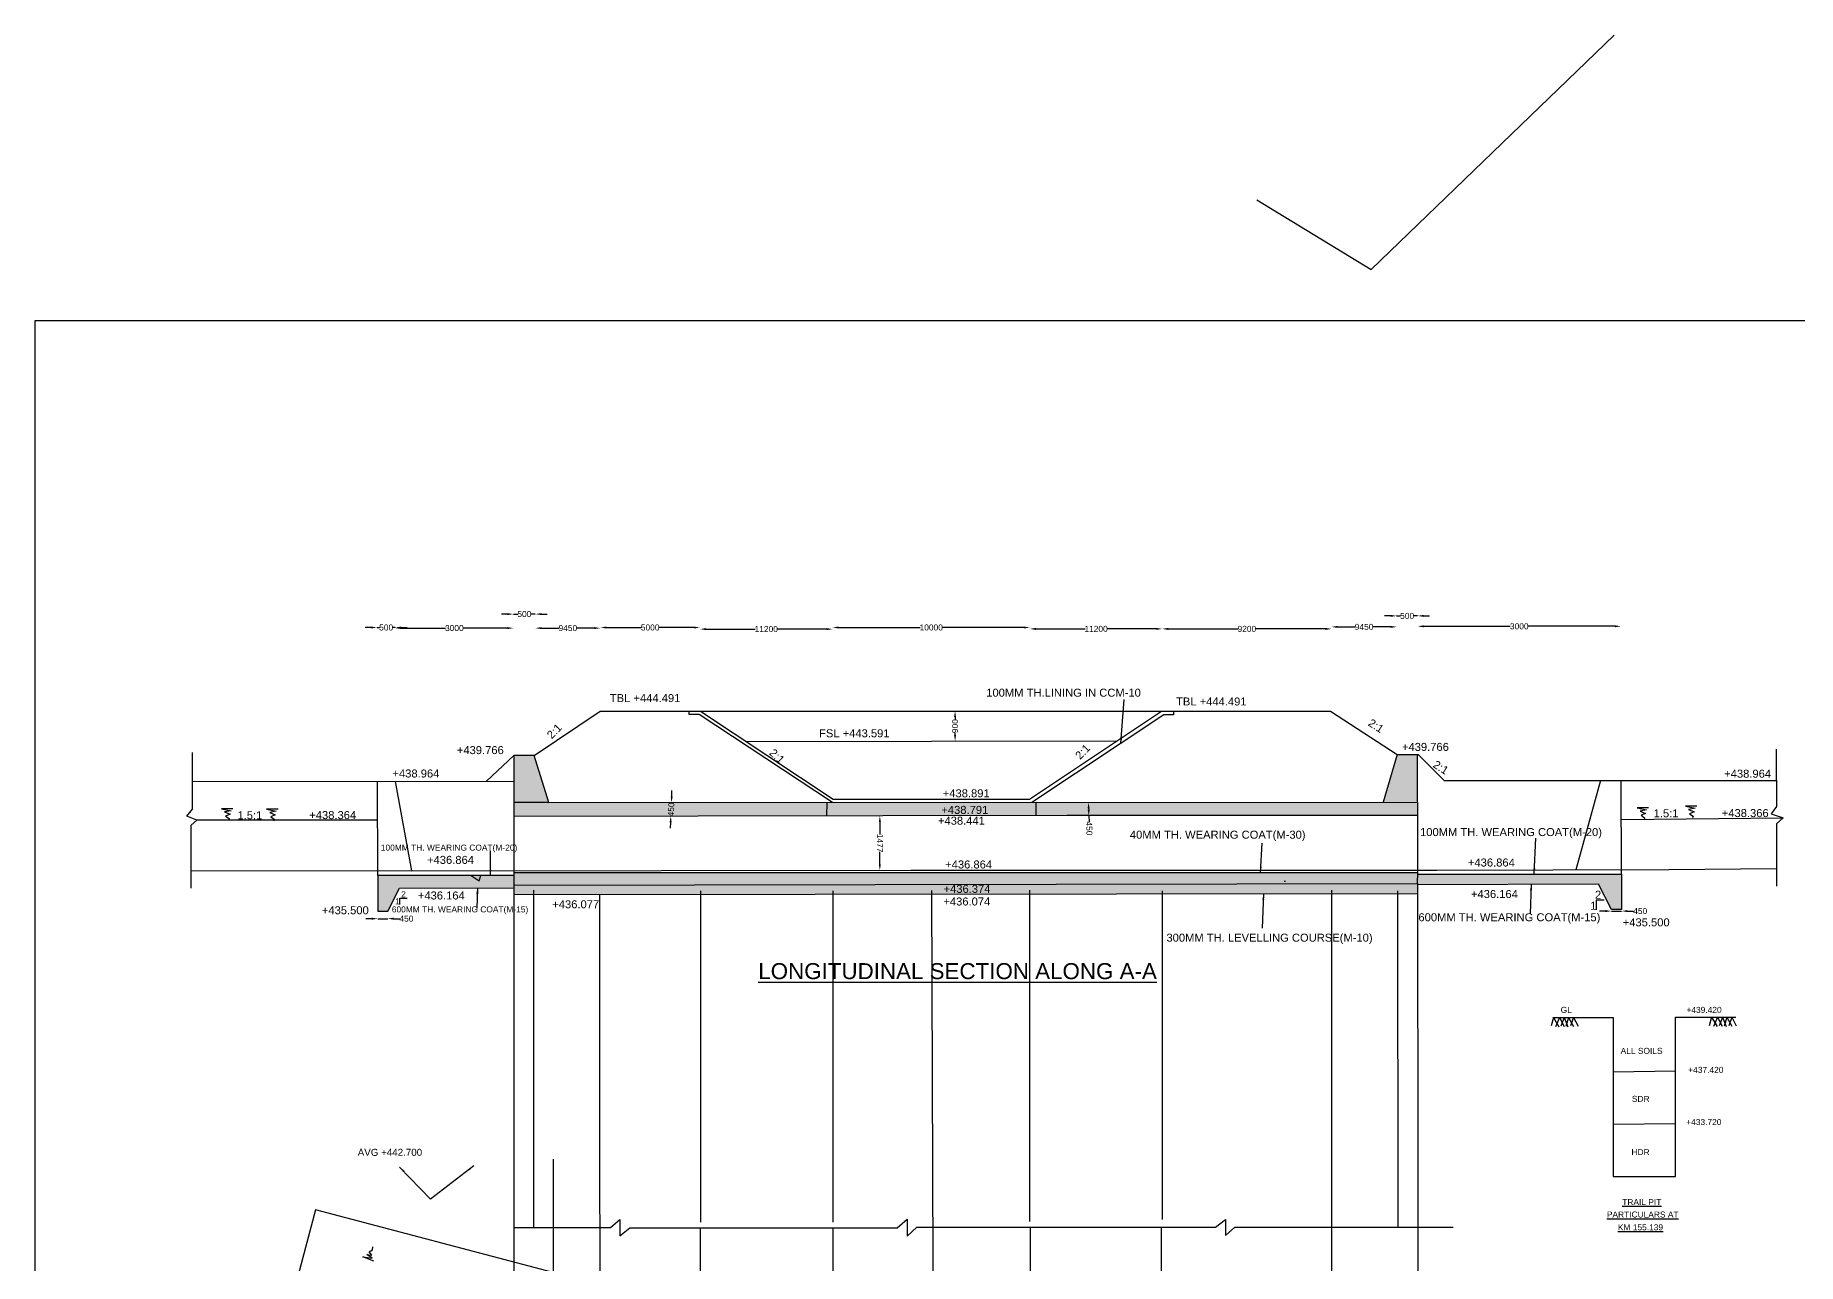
# Model space of a CAD drawing. Header units: millimetres. Extents: x 10160 to 155178, y -53 to 121906.
# Drawn here: x 10160 to 98284, y 60475 to 121906 of the extents above; entities that cross this region are included whole.
import ezdxf

# ---------------------------------------------------------------- set-up
doc = ezdxf.new("R2010")
doc.units = ezdxf.units.MM
for name, color, linetype in [('DIM', 7, 'Continuous'), ('DWG', 7, 'Continuous'), ('TEXT', 7, 'Continuous')]:
    doc.layers.add(name, color=color, linetype=linetype)
doc.styles.get("Standard").update_dxf_attribs({"font": 'arial.ttf'})
doc.dimstyles.new('ISO-25', dxfattribs={"dimtxt": 300, "dimasz": 300, "dimexe": 1.25, "dimexo": 0.625, "dimtad": 0, "dimdec": 0, "dimtxsty": 'Standard', "dimcen": 2.5, "dimse1": 1, "dimse2": 1, "dimadec": 0, "dimazin": 0, "dimtfac": 1, "dimtdec": 0, "dimtmove": 0, "dimatfit": 3, "dimfxl": 1, "dimarcsym": 0})

# ---------------------------------------------------------------- blocks, each defined once
blk = doc.blocks.new('*D1')
at = {"layer": 'Defpoints', "color": 0, "transparency": 16777216}
for p in [(27250, 92290), (27250, 92240), (28160, 92240)]:
    blk.add_point(p, dxfattribs=at)
at = {"layer": 'DIM', "color": 0, "lineweight": -2, "transparency": 16777216}
for p, q in [((26950, 92290), (26650, 92290)), ((27250, 92290), (27373, 92290)), ((28160, 92290), (28037, 92290)), ((28460, 92290), (28760, 92290))]:
    blk.add_line(p, q, dxfattribs=at)
at = {"layer": 'DIM', "color": 0, "transparency": 16777216}
for points in [[(26950, 92340), (26950, 92240), (27250, 92290)], [(28460, 92340), (28460, 92240), (28160, 92290)]]:
    blk.add_solid(points, dxfattribs=at)
at = {"layer": 'DIM', "color": 0, "transparency": 16777216, "insert": (27705, 92290), "char_height": 300, "attachment_point": 5}
blk.add_mtext('500', dxfattribs=at)
blk = doc.blocks.new('*D2')
at = {"layer": 'Defpoints', "color": 0, "transparency": 16777216}
for p in [(28160, 92290), (34070, 92290), (34070, 92260)]:
    blk.add_point(p, dxfattribs=at)
at = {"layer": 'DIM', "color": 0, "lineweight": -2, "transparency": 16777216}
for p, q in [((28460, 92260), (30667, 92260)), ((33770, 92260), (31563, 92260))]:
    blk.add_line(p, q, dxfattribs=at)
at = {"layer": 'DIM', "color": 0, "transparency": 16777216}
for points in [[(28460, 92310), (28460, 92210), (28160, 92260)], [(33770, 92310), (33770, 92210), (34070, 92260)]]:
    blk.add_solid(points, dxfattribs=at)
at = {"layer": 'DIM', "color": 0, "transparency": 16777216, "insert": (31115, 92260), "char_height": 300, "attachment_point": 5}
blk.add_mtext('3000', dxfattribs=at)
blk = doc.blocks.new('*D3')
at = {"layer": 'Defpoints', "color": 0, "transparency": 16777216}
for p in [(35160, 92960), (34070, 92260), (35160, 92260)]:
    blk.add_point(p, dxfattribs=at)
at = {"layer": 'DIM', "color": 0, "lineweight": -2, "transparency": 16777216}
for p, q in [((33770, 92960), (33470, 92960)), ((34070, 92960), (34283, 92960)), ((35160, 92960), (34947, 92960)), ((35460, 92960), (35760, 92960))]:
    blk.add_line(p, q, dxfattribs=at)
at = {"layer": 'DIM', "color": 0, "transparency": 16777216}
for points in [[(33770, 93010), (33770, 92910), (34070, 92960)], [(35460, 93010), (35460, 92910), (35160, 92960)]]:
    blk.add_solid(points, dxfattribs=at)
at = {"layer": 'DIM', "color": 0, "transparency": 16777216, "insert": (34615, 92960), "char_height": 300, "attachment_point": 5}
blk.add_mtext('500', dxfattribs=at)
blk = doc.blocks.new('*D4')
at = {"layer": 'Defpoints', "color": 0, "transparency": 16777216}
for p in [(35160, 92260), (38420, 92260), (38420, 92260)]:
    blk.add_point(p, dxfattribs=at)
at = {"layer": 'DIM', "color": 0, "lineweight": -2, "transparency": 16777216}
for p, q in [((35460, 92260), (36342, 92260)), ((38120, 92260), (37238, 92260))]:
    blk.add_line(p, q, dxfattribs=at)
at = {"layer": 'DIM', "color": 0, "transparency": 16777216}
for points in [[(35460, 92310), (35460, 92210), (35160, 92260)], [(38120, 92310), (38120, 92210), (38420, 92260)]]:
    blk.add_solid(points, dxfattribs=at)
at = {"layer": 'DIM', "color": 0, "transparency": 16777216, "insert": (36790, 92260), "char_height": 300, "attachment_point": 5}
blk.add_mtext('9450', dxfattribs=at)
blk = doc.blocks.new('*D5')
at = {"layer": 'Defpoints', "color": 0, "transparency": 16777216}
for p in [(38420, 92260), (43390, 92290), (43390, 92260)]:
    blk.add_point(p, dxfattribs=at)
at = {"layer": 'DIM', "color": 0, "lineweight": -2, "transparency": 16777216}
for p, q in [((38720, 92290), (40457, 92290)), ((43090, 92290), (41353, 92290))]:
    blk.add_line(p, q, dxfattribs=at)
at = {"layer": 'DIM', "color": 0, "transparency": 16777216}
for points in [[(38720, 92340), (38720, 92240), (38420, 92290)], [(43090, 92340), (43090, 92240), (43390, 92290)]]:
    blk.add_solid(points, dxfattribs=at)
at = {"layer": 'DIM', "color": 0, "transparency": 16777216, "insert": (40905, 92290), "char_height": 300, "attachment_point": 5}
blk.add_mtext('5000', dxfattribs=at)
blk = doc.blocks.new('*D6')
at = {"layer": 'Defpoints', "color": 0, "transparency": 16777216}
for p in [(43390, 92290), (50030, 92290), (50030, 92210)]:
    blk.add_point(p, dxfattribs=at)
at = {"layer": 'DIM', "color": 0, "lineweight": -2, "transparency": 16777216}
for p, q in [((43690, 92210), (46160, 92210)), ((49730, 92210), (47260, 92210))]:
    blk.add_line(p, q, dxfattribs=at)
at = {"layer": 'DIM', "color": 0, "transparency": 16777216}
for points in [[(43690, 92260), (43690, 92160), (43390, 92210)], [(49730, 92260), (49730, 92160), (50030, 92210)]]:
    blk.add_solid(points, dxfattribs=at)
at = {"layer": 'DIM', "color": 0, "transparency": 16777216, "insert": (46710, 92210), "char_height": 300, "attachment_point": 5}
blk.add_mtext('11200', dxfattribs=at)
blk = doc.blocks.new('*D7')
at = {"layer": 'Defpoints', "color": 0, "transparency": 16777216}
for p in [(50030, 92210), (59890, 92290), (59890, 92210)]:
    blk.add_point(p, dxfattribs=at)
at = {"layer": 'DIM', "color": 0, "lineweight": -2, "transparency": 16777216}
for p, q in [((50330, 92290), (54410, 92290)), ((59590, 92290), (55510, 92290))]:
    blk.add_line(p, q, dxfattribs=at)
at = {"layer": 'DIM', "color": 0, "transparency": 16777216}
for points in [[(50330, 92340), (50330, 92240), (50030, 92290)], [(59590, 92340), (59590, 92240), (59890, 92290)]]:
    blk.add_solid(points, dxfattribs=at)
at = {"layer": 'DIM', "color": 0, "transparency": 16777216, "insert": (54960, 92290), "char_height": 300, "attachment_point": 5}
blk.add_mtext('10000', dxfattribs=at)
blk = doc.blocks.new('*D8')
at = {"layer": 'Defpoints', "color": 0, "transparency": 16777216}
for p in [(59890, 92290), (66510, 92290), (66510, 92220)]:
    blk.add_point(p, dxfattribs=at)
at = {"layer": 'DIM', "color": 0, "lineweight": -2, "transparency": 16777216}
for p, q in [((60190, 92220), (62650, 92220)), ((66210, 92220), (63750, 92220))]:
    blk.add_line(p, q, dxfattribs=at)
at = {"layer": 'DIM', "color": 0, "transparency": 16777216}
for points in [[(60190, 92270), (60190, 92170), (59890, 92220)], [(66210, 92270), (66210, 92170), (66510, 92220)]]:
    blk.add_solid(points, dxfattribs=at)
at = {"layer": 'DIM', "color": 0, "transparency": 16777216, "insert": (63200, 92220), "char_height": 300, "attachment_point": 5}
blk.add_mtext('11200', dxfattribs=at)
blk = doc.blocks.new('*D9')
at = {"layer": 'Defpoints', "color": 0, "transparency": 16777216}
for p in [(66510, 92220), (74970, 92220), (74970, 92220)]:
    blk.add_point(p, dxfattribs=at)
at = {"layer": 'DIM', "color": 0, "lineweight": -2, "transparency": 16777216}
for p, q in [((66810, 92220), (70292, 92220)), ((74670, 92220), (71188, 92220))]:
    blk.add_line(p, q, dxfattribs=at)
at = {"layer": 'DIM', "color": 0, "transparency": 16777216}
for points in [[(66810, 92270), (66810, 92170), (66510, 92220)], [(74670, 92270), (74670, 92170), (74970, 92220)]]:
    blk.add_solid(points, dxfattribs=at)
at = {"layer": 'DIM', "color": 0, "transparency": 16777216, "insert": (70740, 92220), "char_height": 300, "attachment_point": 5}
blk.add_mtext('9200', dxfattribs=at)
blk = doc.blocks.new('*D10')
at = {"layer": 'Defpoints', "color": 0, "transparency": 16777216}
for p in [(74970, 92220), (78230, 92320), (78230, 92220)]:
    blk.add_point(p, dxfattribs=at)
at = {"layer": 'DIM', "color": 0, "lineweight": -2, "transparency": 16777216}
for p, q in [((75270, 92320), (76152, 92320)), ((77930, 92320), (77048, 92320))]:
    blk.add_line(p, q, dxfattribs=at)
at = {"layer": 'DIM', "color": 0, "transparency": 16777216}
for points in [[(75270, 92370), (75270, 92270), (74970, 92320)], [(77930, 92370), (77930, 92270), (78230, 92320)]]:
    blk.add_solid(points, dxfattribs=at)
at = {"layer": 'DIM', "color": 0, "transparency": 16777216, "insert": (76600, 92320), "char_height": 300, "attachment_point": 5}
blk.add_mtext('9450', dxfattribs=at)
blk = doc.blocks.new('*D11')
at = {"layer": 'Defpoints', "color": 0, "transparency": 16777216}
for p in [(79280, 92870), (78230, 92320), (79280, 92320)]:
    blk.add_point(p, dxfattribs=at)
at = {"layer": 'DIM', "color": 0, "lineweight": -2, "transparency": 16777216}
for p, q in [((77930, 92870), (77630, 92870)), ((78230, 92870), (78423, 92870)), ((79280, 92870), (79087, 92870)), ((79580, 92870), (79880, 92870))]:
    blk.add_line(p, q, dxfattribs=at)
at = {"layer": 'DIM', "color": 0, "transparency": 16777216}
for points in [[(77930, 92920), (77930, 92820), (78230, 92870)], [(79580, 92920), (79580, 92820), (79280, 92870)]]:
    blk.add_solid(points, dxfattribs=at)
at = {"layer": 'DIM', "color": 0, "transparency": 16777216, "insert": (78755, 92870), "char_height": 300, "attachment_point": 5}
blk.add_mtext('500', dxfattribs=at)
blk = doc.blocks.new('*D12')
at = {"layer": 'Defpoints', "color": 0, "transparency": 16777216}
for p in [(79280, 92320), (89440, 92350), (89440, 92320)]:
    blk.add_point(p, dxfattribs=at)
at = {"layer": 'DIM', "color": 0, "lineweight": -2, "transparency": 16777216}
for p, q in [((79580, 92350), (83912, 92350)), ((89140, 92350), (84808, 92350))]:
    blk.add_line(p, q, dxfattribs=at)
at = {"layer": 'DIM', "color": 0, "transparency": 16777216}
for points in [[(79580, 92400), (79580, 92300), (79280, 92350)], [(89140, 92400), (89140, 92300), (89440, 92350)]]:
    blk.add_solid(points, dxfattribs=at)
at = {"layer": 'DIM', "color": 0, "transparency": 16777216, "insert": (84360, 92350), "char_height": 300, "attachment_point": 5}
blk.add_mtext('3000', dxfattribs=at)
blk = doc.blocks.new('*D13')
at = {"layer": 'Defpoints', "color": 0, "transparency": 16777216}
for p in [(88970, 78190), (89470, 78190), (89470, 78110)]:
    blk.add_point(p, dxfattribs=at)
at = {"layer": 'DIM', "color": 0, "lineweight": -2, "transparency": 16777216}
for p, q in [((88670, 78110), (88370, 78110)), ((88970, 78110), (89470, 78110)), ((89770, 78110), (90070, 78110))]:
    blk.add_line(p, q, dxfattribs=at)
at = {"layer": 'DIM', "color": 0, "transparency": 16777216}
for points in [[(88670, 78160), (88670, 78060), (88970, 78110)], [(89770, 78160), (89770, 78060), (89470, 78110)]]:
    blk.add_solid(points, dxfattribs=at)
at = {"layer": 'DIM', "color": 0, "transparency": 16777216, "insert": (90408, 78110), "char_height": 300, "attachment_point": 5}
blk.add_mtext('450', dxfattribs=at)
blk = doc.blocks.new('*D14')
at = {"layer": 'Defpoints', "color": 0, "transparency": 16777216}
for p in [(62840, 82879), (62940, 83550), (62960, 82883)]:
    blk.add_point(p, dxfattribs=at)
at = {"layer": 'DIM', "color": 0, "lineweight": -2, "transparency": 16777216}
for p, q in [((62829, 83246), (62831, 83179)), ((62840, 82879), (62849, 82579))]:
    blk.add_line(p, q, dxfattribs=at)
at = {"layer": 'DIM', "color": 0, "transparency": 16777216}
for points in [[(62879, 83248), (62779, 83245), (62820, 83546)], [(62881, 83181), (62781, 83178), (62840, 82879)]]:
    blk.add_solid(points, dxfattribs=at)
at = {"layer": 'DIM', "color": 0, "transparency": 16777216, "insert": (62859, 82242), "char_height": 300, "attachment_point": 5, "rotation": 271.71681}
blk.add_mtext('450', dxfattribs=at)
blk = doc.blocks.new('*D15')
at = {"layer": 'Defpoints', "color": 0, "transparency": 16777216}
for p in [(52230, 82870), (52230, 80149), (52390, 80149)]:
    blk.add_point(p, dxfattribs=at)
at = {"layer": 'DIM', "color": 0, "lineweight": -2, "transparency": 16777216}
for p, q in [((52390, 82570), (52390, 81944)), ((52390, 80449), (52390, 81075))]:
    blk.add_line(p, q, dxfattribs=at)
at = {"layer": 'DIM', "color": 0, "transparency": 16777216}
for points in [[(52440, 82570), (52340, 82570), (52390, 82870)], [(52440, 80449), (52340, 80449), (52390, 80149)]]:
    blk.add_solid(points, dxfattribs=at)
at = {"layer": 'DIM', "color": 0, "transparency": 16777216, "insert": (52390, 81510), "char_height": 300, "attachment_point": 5, "rotation": 270.00279}
blk.add_mtext('1477', dxfattribs=at)
blk = doc.blocks.new('*D16')
at = {"layer": 'Defpoints', "color": 0, "transparency": 16777216}
for p in [(41870, 82857), (41900, 83536), (41940, 82854)]:
    blk.add_point(p, dxfattribs=at)
at = {"layer": 'DIM', "color": 0, "lineweight": -2, "transparency": 16777216}
for p, q in [((41983, 83833), (41996, 84132)), ((41940, 82854), (41940, 82856)), ((41970, 83533), (41970, 83531)), ((41927, 82554), (41913, 82254))]:
    blk.add_line(p, q, dxfattribs=at)
at = {"layer": 'DIM', "color": 0, "transparency": 16777216}
for points in [[(41933, 83835), (42033, 83831), (41970, 83533)], [(41877, 82556), (41977, 82552), (41940, 82854)]]:
    blk.add_solid(points, dxfattribs=at)
at = {"layer": 'DIM', "color": 0, "transparency": 16777216, "insert": (41955, 83193), "char_height": 300, "attachment_point": 5, "rotation": 87.47375}
blk.add_mtext('450', dxfattribs=at)
blk = doc.blocks.new('*D17')
at = {"layer": 'Defpoints', "color": 0, "transparency": 16777216}
for p in [(27289, 78112), (27782, 78112), (27782, 77730)]:
    blk.add_point(p, dxfattribs=at)
at = {"layer": 'DIM', "color": 0, "lineweight": -2, "transparency": 16777216}
for p, q in [((26989, 77730), (26689, 77730)), ((27289, 77730), (27782, 77730)), ((28082, 77730), (28382, 77730))]:
    blk.add_line(p, q, dxfattribs=at)
at = {"layer": 'DIM', "color": 0, "transparency": 16777216}
for points in [[(26989, 77780), (26989, 77680), (27289, 77730)], [(28082, 77780), (28082, 77680), (27782, 77730)]]:
    blk.add_solid(points, dxfattribs=at)
at = {"layer": 'DIM', "color": 0, "transparency": 16777216, "insert": (28719, 77730), "char_height": 300, "attachment_point": 5}
blk.add_mtext('450', dxfattribs=at)
blk = doc.blocks.new('*D84')
at = {"layer": 'Defpoints', "color": 0, "transparency": 16777216}
for p in [(56150, 88109), (56280, 88109), (56280, 86607)]:
    blk.add_point(p, dxfattribs=at)
at = {"layer": 'DIM', "color": 0, "lineweight": -2, "transparency": 16777216}
for p, q in [((56150, 87809), (56150, 87690)), ((56150, 86907), (56150, 87026))]:
    blk.add_line(p, q, dxfattribs=at)
at = {"layer": 'DIM', "color": 0, "transparency": 16777216}
for points in [[(56100, 87809), (56200, 87809), (56150, 88109)], [(56100, 86907), (56200, 86907), (56150, 86607)]]:
    blk.add_solid(points, dxfattribs=at)
at = {"layer": 'DIM', "color": 0, "transparency": 16777216, "insert": (56150, 87358), "char_height": 300, "attachment_point": 5, "rotation": 89.9946}
blk.add_mtext('900', dxfattribs=at)

msp = doc.modelspace()

# ---------------------------------------------------------------- hatches: boundary and pattern name
at = {"layer": 'DWG'}
h = msp.add_hatch(dxfattribs=at)
h.set_pattern_fill('AR-CONC', color=256, scale=200)
h.paths.add_polyline_path([(35108.9, 85886.8), (34086.7, 85886.8), (34086.7, 83532.2), (35840.1, 83532.2)])
h.paths.add_polyline_path([(49740, 83541.1), (35840.1, 83532.2), (34086.7, 83532.2), (34086.7, 82846.7), (49730, 82867.2)])
h.paths.add_polyline_path([(60190, 83547.8), (49740, 83541.1), (49730, 82867.2), (60190, 82880.9)])
h.paths.add_polyline_path([(79275.5, 83560), (60190, 83547.8), (60190, 82880.9), (61749.7, 82882.9), (79275.5, 82882.9)])
h.paths.add_polyline_path([(79275.5, 85945.5), (78248.1, 85945.5), (77547.2, 83558.9), (79275.5, 83560)])
h.paths.add_polyline_path([(79289.8, 80034.5), (34086.7, 80034.5), (34086.7, 79410), (79280, 79490)])
h.paths.add_polyline_path([(79280, 79490), (34086.7, 79410), (34086.7, 78930), (79280.6, 78980)])
h.paths.add_polyline_path([(89470, 79950.4), (79288.3, 79950.4), (79280, 79490), (79280.1, 79430), (88320, 79450), (88970, 78190), (89470, 78190)])
h.paths.add_polyline_path([(34086.7, 79889.1), (27288.9, 79889.1), (27288.9, 78111.7), (27781.7, 78111.7), (28375, 79260.2), (34086.7, 79278.4)])
h = msp.add_hatch(dxfattribs=at)
h.set_pattern_fill('AR-CONC', color=256)
h.paths.add_polyline_path([(79289.8, 80034.5), (34086.7, 80034.5), (34086.7, 79410), (79280, 79490)])
h.paths.add_polyline_path([(79280, 79490), (34086.7, 79410), (34086.7, 78930), (79280.6, 78980)])
h.paths.add_polyline_path([(34086.7, 79889.1), (27288.9, 79889.1), (27288.9, 78111.7), (27781.7, 78111.7), (28375, 79260.2), (34086.7, 79278.4)])
h.paths.add_polyline_path([(79275.5, 85945.5), (78248.1, 85945.5), (77547.2, 83558.9), (79275.5, 83560)])
h = msp.add_hatch(dxfattribs=at)
h.set_pattern_fill('AR-CONC', color=256)
h.paths.add_polyline_path([(35108.9, 85886.8), (34086.7, 85886.8), (34086.7, 83532.2), (35840.1, 83532.2)])
h.paths.add_polyline_path([(79275.5, 83560), (35840.1, 83532.2), (34086.7, 83532.2), (34086.7, 82846.7), (61749.7, 82882.9), (79275.5, 82882.9)])
h = msp.add_hatch(dxfattribs=at)
h.set_pattern_fill('AR-CONC', color=256)
h.paths.add_polyline_path([(89470, 79950.4), (79288.3, 79950.4), (79280, 79490), (79280.1, 79430), (88320, 79450), (88970, 78190), (89470, 78190)])

# ---------------------------------------------------------------- linework, layer by layer
for points in [[(71235.8, 113676), (76960.2, 110188.8), (89107.2, 121905.8)], [(28391.2, 78442.6), (28391.2, 78762), (28756.4, 78762)]]:
    msp.add_lwpolyline(points)
msp.add_lwpolyline([(155178.2, 53), (10160, 53), (10160, 107650), (155178.2, 107650)], close=True)
at = {"layer": 'DIM'}
msp.add_lwpolyline([(88600, 78650), (88210, 78650), (88210, 78180)], dxfattribs=at)
at = {"layer": 'DWG'}
for points in [[(35108.9, 85886.8), (38412.4, 88108.7), (74926, 88108.7), (78248.1, 85945.5), (79306.9, 85945.5), (80604.6, 84640.3), (97213.9, 84640.3), (97213.9, 86201.8)], [(50016.9, 83541.3), (43351.3, 87937), (42851.9, 87937), (42851.9, 88108.7)], [(43416.4, 88108.7), (50059.8, 83702.4), (59865.9, 83702.4), (66466.9, 88108.7)], [(67064.9, 88108.7), (67064.9, 87928.3), (66581.1, 87928.3), (59986.7, 83547.7)], [(45699.3, 86594.5), (64232.1, 86616.9)], [(17961.7, 79263.4), (17961.7, 82411.2), (18245.4, 82663), (17741.1, 82851.9), (18024.7, 83213.9), (18024.7, 86046.8)], [(32717.8, 84599), (34086.7, 85886.8)], [(35840.1, 83532.2), (35108.9, 85886.8), (34086.7, 85886.8), (34086.7, 56226)], [(78248.1, 85945.5), (77547.2, 83558.9)], [(79275.5, 83560), (79275.5, 85945.5)], [(18024.7, 84583.1), (34086.7, 84600.5)], [(79288.3, 79950.4), (89470, 79950.4), (89460, 84640.3)], [(88420, 84640.3), (87190.1, 80177.2)], [(97213.9, 84640.3), (97213.9, 83340.1), (96951.6, 82971.5), (97553.9, 82767.8), (97223.6, 82467), (97223.6, 79361.2)], [(28154.1, 84594.1), (28976.5, 80128.6), (17961.7, 80109.9)], [(27288.9, 79889.1), (27278, 84593.2)], [(20040, 83230), (19470, 83230), (19950, 83130), (19630, 83070), (19900, 82950), (19680, 82860), (19850, 82740), (19830, 82649.9)], [(22300, 83200), (21730, 83200), (22210, 83100), (21890, 83040), (22160, 82920), (21940, 82830), (22110, 82710), (22090, 82619.9)], [(35840.1, 83532.2), (79275.5, 83560), (79275.5, 82882.9), (61749.7, 82882.9), (34086.7, 82846.7)], [(35840.1, 83532.2), (34086.7, 83532.2)], [(34086.7, 80034.5), (79289.8, 80034.5), (79289.8, 82882.9)], [(49740, 83541.1), (49730, 82867.2)], [(60190, 83547.8), (60190, 82880.9)], [(90820, 83270), (90250, 83270), (90730, 83170), (90410, 83110), (90680, 82990), (90460, 82900), (90630, 82780), (90610, 82689.9)], [(93240, 83350), (92670, 83350), (93150, 83250), (92830, 83190), (93100, 83070), (92880, 82980), (93050, 82860), (93030, 82769.9)], [(27282.5, 82649.9), (18245.4, 82649.9)], [(89464.2, 82690.1), (97553.9, 82767.8)], [(28976.5, 80128.6), (53952.1, 80150.4), (80231.9, 80150.4), (91842.2, 80195.1), (97223.6, 80232.6)], [(34086.7, 79889.1), (27288.9, 79889.1), (27288.9, 78111.7), (27781.7, 78111.7), (28375, 79260.2), (34086.7, 79278.4)], [(34086.7, 79410), (79280, 79490), (79289.8, 80034.5)], [(79280, 79490), (79330, 36020), (74990, 37170), (74990, 79150)], [(89470, 79950.4), (89470, 78190), (88970, 78190), (88320, 79450), (79280.1, 79430)], [(79280.6, 78980), (34086.7, 78930)], [(35080, 79150), (35070, 62283.7)], [(38380, 78934.8), (38390.6, 46975)], [(43420, 79120), (43420, 62560)], [(50040, 79120), (50040, 62560)], [(54980, 79140), (55150, 27830), (55150, 26060)], [(59880, 79150), (59880, 62580)], [(66510, 79120), (66510, 62680)], [(78270, 79130), (78290, 62297.8)], [(86070, 72790), (85950, 72370)], [(86040, 72790), (89050, 72790), (89050, 64830), (92170, 64830), (92170, 72800), (95190, 72800)], [(86070, 72790), (86340, 72330)], [(86370, 72790), (86170, 72330)], [(86370, 72790), (86600, 72340)], [(86610, 72790), (86440, 72360)], [(86610, 72790), (86790, 72330)], [(86830, 72790), (86690, 72340)], [(86830, 72790), (87080, 72340)], [(87080, 72790), (86930, 72370)], [(87080, 72790), (87300, 72360)], [(93980, 72800), (93860, 72380)], [(93980, 72800), (94250, 72340)], [(94280, 72800), (94080, 72340)], [(94280, 72800), (94510, 72350)], [(94520, 72800), (94350, 72370)], [(94520, 72800), (94700, 72340)], [(94740, 72800), (94600, 72350)], [(94740, 72800), (94990, 72350)], [(94990, 72800), (94840, 72380)], [(94990, 72800), (95210, 72370)], [(89050, 70080), (92170, 70120)], [(89050, 67450), (92170, 67480)], [(36050, 65700), (36050, 60030), (33860, 51820), (35090, 51000), (37920, 50170), (37140, 47310), (43450, 45620), (43420, 62275.9)], [(36050, 60030), (24180, 63170), (13450, 22760), (36080, 16770), (36080, 10890)], [(34086.7, 62283.7), (38927.5, 62283.7), (39390.7, 62683.6), (39390.7, 61876), (39885.3, 62275.9), (53259.7, 62275.9), (53762.2, 62697.8), (53762.2, 61851.1), (54233.2, 62298), (69178.3, 62298), (69672.9, 62682), (69672.9, 61882.3), (70144, 62297.8), (81055.1, 62297.8)], [(50040, 62275.9), (50040, 43830), (43450, 45620)], [(59910, 62298), (59910, 41190), (50040, 43830)], [(66460, 62298), (66540, 39420), (59910, 41190)], [(27092.6, 60604), (26545.2, 60815.8), (27011.4, 60755.7), (26741.7, 60931.6), (26989.6, 60899.6), (26851.4, 61078.8), (27025.4, 61177.3), (27025.4, 61177.3), (27043.3, 61316.2), (27043.3, 61316.2), (27043.3, 61316.2), (27043.3, 61316.2)]]:
    msp.add_lwpolyline(points, dxfattribs=at)

# ---------------------------------------------------------------- texts
at = {"layer": 'TEXT'}
for s, height, p in [('100MM TH.LINING IN CCM-10', 400, (57709.7, 88830.5)), ('TBL +444.491', 400, (38889.7, 88560.5)), ('TBL +444.491', 400, (67199.7, 88390.5)), ('+439.766', 400, (31239.7, 85960.5)), ('FSL +443.591', 400, (49349.7, 86800.5)), (' +439.766', 400, (78339.7, 86120.5)), ('+438.964', 400, (28019.7, 84790.5)), (' +438.964', 400, (94449.7, 84780.5)), (' +438.891', 400, (55379.7, 83800.5)), ('1.5:1', 400, (20269.7, 82700.5)), ('+438.364', 400, (23859.7, 82710.5)), (' +438.791', 400, (55309.7, 82970.5)), ('1.5:1', 400, (91079.7, 82800.5)), (' +438.366', 400, (94329.7, 82810.5)), (' +438.441', 400, (55139.7, 82430.5)), ('40MM TH. WEARING COAT(M-30)', 400, (64889.7, 81730.5)), ('100MM TH. WEARING COAT(M-20)', 400, (79399.7, 81860.5)), ('100MM TH. WEARING COAT(M-20)', 300, (27439.2, 81133.9)), ('+436.864', 400, (29749.7, 80470.5)), (' +436.864', 400, (55499.7, 80240.5)), (' +436.864', 400, (81637.6, 80338.4)), (' +436.374', 400, (55419.6, 79020.1)), ('1', 300, (28156.5, 78449.2)), ('2', 300, (28456, 78802.8)), ('+436.164', 400, (29289.7, 78689.7)), ('+436.077', 400, (36009.7, 78250.5)), (' +436.074', 400, (55409.6, 78390.1)), (' +436.164', 400, (81790.1, 78762.8)), ('1', 400, (87907.6, 78178.4)), ('2', 400, (88147.6, 78728.4)), ('+435.500', 400, (24489.7, 77950.5)), ('600MM TH. WEARING COAT(M-15)', 300, (27989.2, 78043.9)), ('600MM TH. WEARING COAT(M-15)', 400, (79319.7, 77600.5)), (' +435.500', 400, (89377.6, 77348.4)), ('300MM TH. LEVELLING COURSE(M-10)', 400, (66719.7, 76580.5)), ('%%ULONGITUDINAL SECTION ALONG A-A', 800, (46309.8, 74707.4)), ('GL', 300, (86429.7, 73020.5)), ('+439.420', 300, (92719.7, 73020.5)), ('ALL SOILS', 300, (89429.7, 70970.5)), ('+437.420', 300, (92809.7, 70020.5)), ('SDR', 300, (89989.7, 68570.5)), ('+433.720', 300, (92709.7, 67410.5)), ('AVG +442.700', 350, (26284.1, 65872.1)), ('HDR', 300, (89969.7, 65910.5)), ('%%UTRAIL PIT', 300, (89509.8, 63407.4)), ('%%UPARTICULARS AT', 300, (88739.8, 62787.4)), ('%%UKM 155.139', 300, (89289.8, 62147.4))]:
    msp.add_text(s, height=height, dxfattribs=at).set_placement(p)
for rotation, p in [(45.636594, (35983.3, 86691.1)), (327.463373, (76765.7, 87414.3)), (46.014035, (62404, 85661.9)), (317.220083, (46831.2, 85972.5)), (327.463373, (80005.7, 85334.3))]:
    msp.add_text('2:1', height=400, rotation=rotation, dxfattribs=at).set_placement(p)

# ---------------------------------------------------------------- dimensions: what is measured, and where the dimension line sits
at = {"layer": 'DIM'}
for p1, p2, distance, text, picture, middle in [((34070, 92260), (35160, 92260), 700, '500', '*D3', (34615, 92960)), ((78230, 92320), (79280, 92320), 550, '500', '*D11', (78755, 92870)), ((79280, 92320), (89440, 92320), 30, '3000', '*D12', (84360, 92350)), ((28160, 92240), (27250, 92240), -50, '500', '*D1', (27705, 92290)), ((28160, 92290), (34070, 92290), -30, '3000', '*D2', (31115, 92260)), ((35160, 92260), (38420, 92260), 0, '9450', '*D4', (36790, 92260)), ((38420, 92260), (43390, 92260), 30, '5000', '*D5', (40905, 92290)), ((43390, 92290), (50030, 92290), -80, '11200', '*D6', (46710, 92210)), ((50030, 92210), (59890, 92210), 80, '10000', '*D7', (54960, 92290)), ((59890, 92290), (66510, 92290), -70, '11200', '*D8', (63200, 92220)), ((66510, 92220), (74970, 92220), 0, '9200', '*D9', (70740, 92220)), ((74970, 92220), (78230, 92220), 100, '9450', '*D10', (76600, 92320)), ((56279.9, 86607.3), (56280, 88108.7), 130, '900', '*D84', (56149.9, 87358)), ((41900, 83536.1), (41870, 82856.9), 69.9, '450', '*D16', (41954.8, 83193.4)), ((52229.9, 82870.5), (52230, 80148.9), 160, '1477', '*D15', (52389.9, 81509.7)), ((62940, 83549.6), (62960, 82882.9), -119.9, '450', '*D14', (62859.2, 82242.1)), ((27288.9, 78111.7), (27781.7, 78111.7), -381.7, '450', '*D17', (28719.3, 77730)), ((88970, 78190), (89470, 78190), -80, '450', '*D13', (90407.6, 78110))]:
    dim = msp.add_aligned_dim(p1=p1, p2=p2, distance=distance, text=text, dimstyle='ISO-25', dxfattribs=at)
    dim.commit()
    dim.dimension.update_dxf_attribs({"geometry": picture, "text_midpoint": middle})

# ---------------------------------------------------------------- leaders
for points in [[(64446.6, 86510.3), (64610, 88690)], [(32920, 79889.1), (32920, 81130)], [(71420, 80034.5), (71510, 81500)], [(85100, 79950.4), (85190, 81750)], [(84960.2, 79442.6), (84900, 77970)], [(32270.2, 79272.6), (32240, 78240)], [(71570.2, 78971.5), (71510, 77260)], [(28380, 65310), (29930, 63700)], [(32090, 65370), (29930, 63700)]]:
    msp.add_leader(points, dimstyle='ISO-25', override={"dimgap": 0.625, "dimtad": 0}, dxfattribs=at)

doc.saveas('drawing.dxf')
